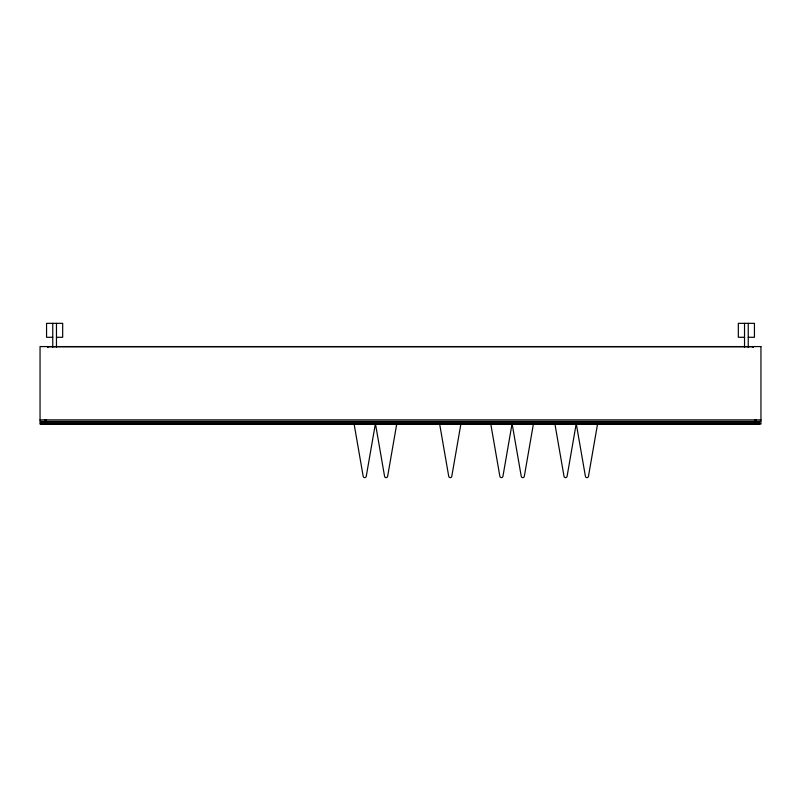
<?xml version="1.0" encoding="UTF-8"?>
<svg xmlns="http://www.w3.org/2000/svg" width="801" height="801" viewBox="0 0 801 801"><rect width="100%" height="100%" fill="white"/><g stroke="black" fill="none" stroke-linecap="round" stroke-linejoin="round"><path stroke-width="1.2" d="M753.12 347.504L753.2 346.573M375.339 424.049L366.247 476.385A1.552 1.552 0 0 1 363.193 476.385L354.112 424.049M396.725 424.049L387.634 476.385A1.552 1.552 0 0 1 384.58 476.385L375.499 424.049M460.875 424.049L451.784 476.385A1.552 1.552 0 0 1 448.73 476.385L439.649 424.049M512.009 424.049L502.928 476.385A1.552 1.552 0 0 1 499.874 476.385L490.783 424.049M533.396 424.049L524.305 476.385A1.552 1.552 0 0 1 521.251 476.385L512.169 424.049M576.159 424.049L567.078 476.385A1.552 1.552 0 0 1 564.024 476.385L554.933 424.049M597.546 424.049L588.465 476.385A1.552 1.552 0 0 1 585.411 476.385L576.32 424.049M52.756 337.281L46.558 337.281L46.558 323.334L62.678 323.334L62.678 337.281L56.47 337.281M744.529 337.281L738.322 337.281L738.322 323.334L754.442 323.334L754.442 337.281L748.244 337.281M47.81 346.733L753.19 346.733M40.05 419.874L760.95 419.874M40.511 423.429L759.558 423.429M47.8 346.573L47.88 347.504M760.489 419.874L760.489 421.416L40.511 421.416L40.511 419.874M755.994 419.874L755.994 422.197L754.752 422.197L754.752 419.874M748.244 323.334L748.244 347.504M744.529 323.334L744.529 347.504M56.47 323.334L56.47 347.504M52.756 323.334L52.756 347.504M46.248 419.874L46.248 422.197L45.006 422.197L45.006 419.874M760.95 346.573L40.05 346.573L40.05 424.049L760.95 424.049L760.95 346.573M759.558 422.818L40.511 422.818L40.511 424.36L759.558 424.36L759.558 422.818"/></g></svg>
